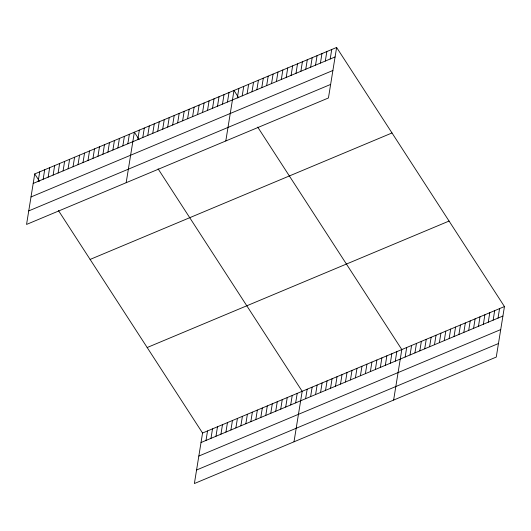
<?xml version="1.0" encoding="UTF-8"?>
<svg xmlns="http://www.w3.org/2000/svg" width="531" height="531" viewBox="0 0 531 531"><rect width="100%" height="100%" fill="white"/><g stroke="black" fill="none" stroke-linecap="round" stroke-linejoin="round"><path stroke-width="0.8" d="M34.734 173.929L26.55 224.44L328.443 97.969L336.621 47.458L34.734 173.929L39.48 181.263M38.172 181.336L39.712 171.845M43.157 179.252L44.69 169.761M48.135 177.168L49.675 167.67M53.12 175.077L54.653 165.586M58.098 172.993L59.638 163.495M63.083 170.902L64.616 161.411M68.061 168.818L69.601 159.327M73.046 166.734L74.579 157.236M78.024 164.643L79.564 155.152M83.009 162.559L84.542 153.061M87.987 160.468L89.527 150.977M92.965 158.384L94.505 148.892M97.95 156.3L99.489 146.802M102.928 154.209L104.468 144.717M107.912 152.125L109.452 142.627M112.891 150.034L114.43 140.542M117.875 147.95L119.409 138.458M122.853 145.866L124.393 136.367M127.838 143.775L129.372 134.283M126.172 182.704L134.356 132.192L139.102 139.52M137.801 139.6L139.334 130.108M142.779 137.516L144.319 128.024M147.764 135.432L149.297 125.933M152.742 133.341L154.282 123.849M157.727 131.257L159.26 121.758M162.705 129.166L164.245 119.674M167.683 127.082L169.223 117.59M172.668 124.997L174.208 115.499M177.646 122.907L179.186 113.415M182.631 120.822L184.171 111.324M187.609 118.732L189.149 109.24M192.594 116.647L194.127 107.156M197.572 114.563L199.112 105.065M202.557 112.472L204.09 102.981M207.535 110.388L209.075 100.89M212.519 108.297L214.053 98.806M217.498 106.213L219.037 96.722M222.482 104.129L224.016 94.631M227.46 102.038L229 92.547M225.801 140.967L233.979 90.456L238.724 97.784M237.33 97.903L238.87 88.411M242.216 95.859L243.756 86.361M247.107 93.808L248.641 84.316M251.993 91.763L253.533 82.265M256.878 89.712L258.418 80.221M58.47 210.575L202.557 433.03L194.379 483.542L496.266 357.071L504.45 306.56L336.621 47.458M261.77 87.668L263.31 78.17M206.001 440.438L207.541 430.946M266.655 85.617L268.195 76.125M210.98 438.354L212.519 428.862M271.547 83.573L273.08 74.074M215.964 436.263L217.504 426.771M276.432 81.522L277.972 72.03M220.942 434.179L222.482 424.687M281.317 79.477L282.857 69.979M225.927 432.095L227.46 422.596M286.209 77.426L287.742 67.935M230.905 430.004L232.445 420.512M291.094 75.382L292.634 65.884M235.89 427.92L237.423 418.421M295.986 73.331L297.519 63.839M240.868 425.829L242.408 416.337M300.871 71.287L302.411 61.788M245.853 423.745L247.386 414.253M305.756 69.236L307.296 59.744M250.831 421.66L252.371 412.162M310.648 67.191L312.182 57.693M255.816 419.57L257.349 410.078M315.533 65.14L317.073 55.649M260.794 417.485L262.334 407.987M320.425 63.096L321.959 53.598M265.779 415.395L267.312 405.903M325.311 61.045L326.85 51.553M270.757 413.31L272.297 403.819M330.196 59.001L331.736 49.502M275.735 411.226L277.275 401.728M280.72 409.135L282.26 399.644M285.698 407.051L287.238 397.553M290.683 404.961L292.223 395.469M295.661 402.876L297.201 393.385M294.001 441.805L302.179 391.294L158.092 168.838M305.624 398.701L307.164 389.21M310.608 396.617L312.142 387.119M315.587 394.526L317.126 385.035M320.571 392.442L322.105 382.951M325.549 390.358L327.089 380.86M330.534 388.267L332.067 378.776M335.512 386.183L337.052 376.685M340.497 384.092L342.03 374.601M345.475 382.008L347.015 372.516M350.453 379.924L351.993 370.426M355.438 377.833L356.978 368.341M360.416 375.749L361.956 366.251M365.401 373.658L366.941 364.166M370.379 371.574L371.919 362.082M375.364 369.49L376.897 359.991M380.342 367.399L381.882 357.907M385.327 365.315L386.86 355.816M390.305 363.224L391.845 353.732M395.29 361.14L396.823 351.648M393.624 400.069L401.808 349.557L257.714 127.101M405.16 357.005L406.693 347.513M410.045 354.96L411.585 345.462M414.93 352.909L416.47 343.418M419.822 350.865L421.355 341.367M424.707 348.814L426.247 339.322M429.592 346.77L431.132 337.271M434.484 344.719L436.024 335.227M439.369 342.674L440.909 333.176M444.261 340.623L445.794 331.132M449.146 338.579L450.686 329.081M454.032 336.528L455.571 327.036M458.923 334.484L460.457 324.985M463.809 332.433L465.348 322.941M468.7 330.388L470.234 320.89M473.586 328.337L475.126 318.846M478.471 326.293L480.011 316.795M483.363 324.242L484.896 314.75M488.248 322.198L489.788 312.699M493.14 320.147L494.673 310.655M498.025 318.102L499.565 308.604M33.194 183.427L335.088 56.95M31.004 196.961L332.891 70.484M28.74 210.907L330.634 84.429M90.111 259.433L392.004 132.962M147.173 347.526L449.067 221.055M202.557 433.03L504.45 306.56M201.017 442.529L502.91 316.051M198.826 456.063L500.72 329.585M196.57 470.008L498.463 343.53"/></g></svg>
